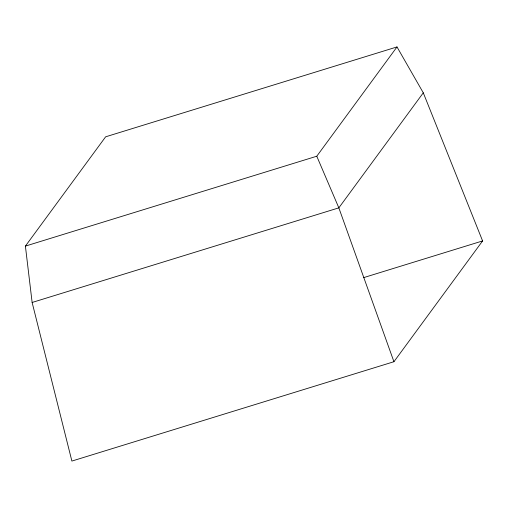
<?xml version="1.0" encoding="UTF-8"?>
<svg xmlns="http://www.w3.org/2000/svg" width="508" height="508" viewBox="0 0 508 508"><rect width="100%" height="100%" fill="white"/><g stroke="black" fill="none" stroke-linecap="round" stroke-linejoin="round"><path stroke-width="0.76" d="M25.4 246.107L105.626 136.817L396.996 46.933L423.285 92.812L482.6 240.932L393.935 361.721L71.888 461.067L32.131 302.47L25.4 246.107L316.776 156.223L396.996 46.933M423.285 92.812L338.842 207.855L32.131 302.47M363.633 277.628L482.6 240.932M316.776 156.223L338.842 207.855L393.935 361.721"/></g></svg>
